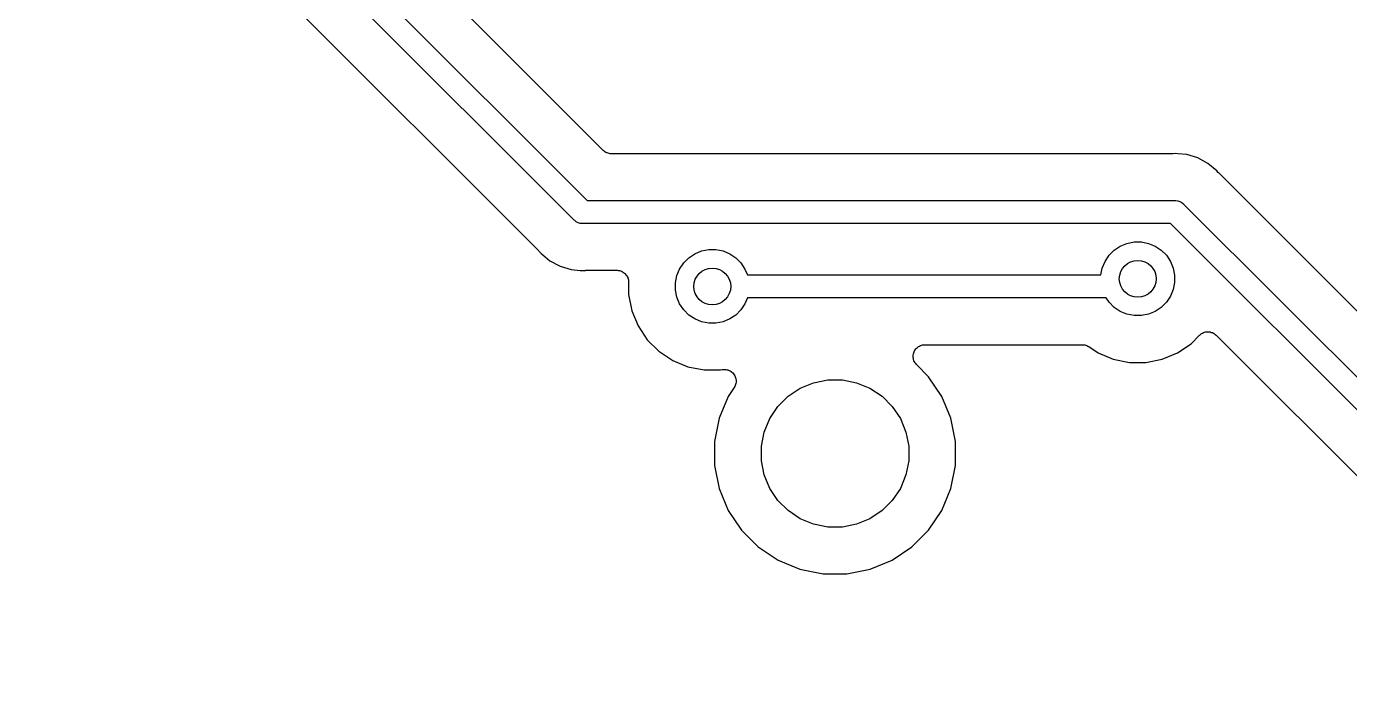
# Model space of a CAD drawing. Extents: x 19 to 115, y -142 to -17.
# Drawn here: x 40.12 to 54.48, y -104.67 to -97.6 of the extents above; entities that cross this region are included whole.
import ezdxf

# ---------------------------------------------------------------- set-up
doc = ezdxf.new("R2010")
doc.units = 0
doc.layers.add('BLACK', color=7, linetype='CONTINUOUS')

msp = doc.modelspace()

# ---------------------------------------------------------------- linework, layer by layer
at = {"layer": 'BLACK', "linetype": 'CONTINUOUS'}
for p, q in [((32.03, -85.3124), (46.2049, -99.4872)), ((46.0604, -99.6963), (31.821, -85.4569)), ((33.8698, -88.2241), (45.6791, -100.033)), ((46.3781, -98.942), (41.5833, -94.1472)), ((46.3871, -98.9495), (46.3781, -98.942)), ((46.3961, -98.957), (46.3871, -98.9495)), ((46.3967, -98.9573), (46.3961, -98.957)), ((46.3972, -98.9577), (46.3967, -98.9573)), ((46.4076, -98.9633), (46.3972, -98.9577)), ((46.4179, -98.9689), (46.4076, -98.9633)), ((46.4185, -98.9691), (46.4179, -98.9689)), ((46.4191, -98.9695), (46.4185, -98.9691)), ((46.4303, -98.9729), (46.4191, -98.9695)), ((46.4415, -98.9764), (46.4303, -98.9729)), ((46.4421, -98.9765), (46.4415, -98.9764)), ((46.4428, -98.9767), (46.4421, -98.9765)), ((46.4544, -98.9779), (46.4428, -98.9767)), ((46.4661, -98.9792), (46.4544, -98.9779)), ((46.4674, -98.9792), (46.4661, -98.9792)), ((46.4675, -98.9792), (46.4674, -98.9792)), ((46.4674, -98.9792), (46.4674, -98.9792)), ((46.4679, -98.9792), (46.4675, -98.9792)), ((52.5526, -98.9792), (46.4679, -98.9792)), ((52.5579, -98.9787), (52.5526, -98.9792)), ((52.5632, -98.9788), (52.5579, -98.9787)), ((52.565, -98.9786), (52.5632, -98.9788)), ((52.5899, -98.9761), (52.565, -98.9786)), ((52.6148, -98.9786), (52.5899, -98.9761)), ((52.714, -98.9884), (52.6148, -98.9786)), ((52.6148, -98.9786), (52.6148, -98.9786)), ((52.8333, -99.0246), (52.714, -98.9884)), ((52.9433, -99.0833), (52.8333, -99.0246)), ((53.0396, -99.1624), (52.9433, -99.0833)), ((53.0555, -99.1818), (53.0396, -99.1624)), ((53.0593, -99.1856), (53.0555, -99.1818)), ((53.0626, -99.1898), (53.0593, -99.1856)), ((53.0639, -99.191), (53.0626, -99.1898)), ((59.4853, -105.612), (53.0639, -99.191)), ((46.2049, -99.4872), (52.5838, -99.4872)), ((52.5838, -99.4872), (52.5899, -99.4866)), ((52.5899, -99.4866), (52.596, -99.4872)), ((52.596, -99.4872), (52.596, -99.4872)), ((52.596, -99.4872), (52.6144, -99.489)), ((52.6144, -99.489), (52.638, -99.4962)), ((52.638, -99.4962), (52.6597, -99.5078)), ((52.6597, -99.5078), (52.6787, -99.5234)), ((52.6787, -99.5234), (52.6826, -99.5282)), ((52.6826, -99.5282), (59.7402, -106.586)), ((46.0643, -99.701), (46.0604, -99.6963)), ((46.069, -99.7049), (46.0643, -99.701)), ((46.0833, -99.7166), (46.069, -99.7049)), ((46.0992, -99.7251), (46.0833, -99.7166)), ((46.105, -99.7283), (46.0992, -99.7251)), ((46.1286, -99.7354), (46.105, -99.7283)), ((46.1469, -99.7372), (46.1286, -99.7354)), ((46.147, -99.7372), (46.1469, -99.7372)), ((46.1531, -99.7378), (46.147, -99.7372)), ((46.1592, -99.7372), (46.1531, -99.7378)), ((52.5381, -99.7372), (46.1592, -99.7372)), ((59.5311, -106.73), (52.5381, -99.7372)), ((51.991, -99.9827), (52.0638, -99.9526)), ((52.0638, -99.9526), (52.1411, -99.9372)), ((52.1411, -99.9372), (52.2199, -99.9372)), ((52.2199, -99.9372), (52.2971, -99.9526)), ((52.2971, -99.9526), (52.3699, -99.9827)), ((45.6791, -100.033), (45.6803, -100.035)), ((45.6803, -100.035), (45.6837, -100.039)), ((45.6837, -100.039), (45.6875, -100.043)), ((45.6875, -100.043), (45.7033, -100.062)), ((45.7033, -100.062), (45.7226, -100.078)), ((45.7226, -100.078), (45.7997, -100.141)), ((47.2514, -100.165), (47.3071, -100.109)), ((47.3071, -100.109), (47.3726, -100.066)), ((47.3726, -100.066), (47.4454, -100.035)), ((47.4454, -100.035), (47.5227, -100.02)), ((47.5227, -100.02), (47.6015, -100.02)), ((47.6015, -100.02), (47.6788, -100.035)), ((47.6788, -100.035), (47.7515, -100.066)), ((47.7515, -100.066), (47.8171, -100.109)), ((47.8171, -100.109), (47.8728, -100.165)), ((51.826, -100.148), (51.8698, -100.082)), ((51.8698, -100.082), (51.9255, -100.027)), ((51.9255, -100.027), (51.991, -99.9827)), ((52.3699, -99.9827), (52.4355, -100.027)), ((52.4355, -100.027), (52.4912, -100.082)), ((52.4912, -100.082), (52.5349, -100.148)), ((45.7997, -100.141), (45.9025, -100.196)), ((45.9025, -100.196), (45.9025, -100.196)), ((45.9025, -100.196), (45.9097, -100.2)), ((45.9097, -100.2), (46.029, -100.236)), ((46.029, -100.236), (46.1282, -100.246)), ((46.1282, -100.246), (46.1282, -100.246)), ((46.1282, -100.246), (46.1531, -100.248)), ((46.1531, -100.248), (46.178, -100.246)), ((46.178, -100.246), (46.1797, -100.246)), ((46.1797, -100.246), (46.1851, -100.246)), ((46.1851, -100.246), (46.1904, -100.245)), ((46.1904, -100.245), (46.5271, -100.245)), ((46.5271, -100.245), (46.5279, -100.245)), ((46.5279, -100.245), (46.528, -100.245)), ((46.528, -100.245), (46.528, -100.245)), ((46.528, -100.245), (46.5288, -100.245)), ((46.5288, -100.245), (46.5408, -100.247)), ((46.5408, -100.247), (46.5526, -100.248)), ((46.5526, -100.248), (46.553, -100.248)), ((46.553, -100.248), (46.5535, -100.248)), ((46.5535, -100.248), (46.5649, -100.252)), ((46.5649, -100.252), (46.5763, -100.255)), ((46.5763, -100.255), (46.5767, -100.255)), ((46.5767, -100.255), (46.5771, -100.255)), ((46.5771, -100.255), (46.5876, -100.261)), ((47.1774, -100.303), (47.2076, -100.231)), ((47.2076, -100.231), (47.2514, -100.165)), ((47.8728, -100.165), (47.9166, -100.231)), ((47.9166, -100.231), (47.9433, -100.295)), ((51.781, -100.295), (51.7958, -100.221)), ((51.7958, -100.221), (51.826, -100.148)), ((52.5349, -100.148), (52.5651, -100.221)), ((52.5651, -100.221), (52.5805, -100.298)), ((46.5876, -100.261), (46.5981, -100.267)), ((46.5981, -100.267), (46.5984, -100.267)), ((46.5984, -100.267), (46.5988, -100.267)), ((46.5988, -100.267), (46.608, -100.275)), ((46.608, -100.275), (46.6172, -100.283)), ((46.6172, -100.283), (46.6175, -100.283)), ((46.6175, -100.283), (46.6178, -100.283)), ((46.6178, -100.283), (46.6252, -100.293)), ((46.6252, -100.293), (46.6329, -100.302)), ((46.6329, -100.302), (46.6331, -100.302)), ((46.6331, -100.302), (46.6333, -100.303)), ((46.6333, -100.303), (46.6389, -100.313)), ((46.6389, -100.313), (46.6445, -100.324)), ((46.6445, -100.324), (46.6446, -100.324)), ((46.6446, -100.324), (46.6448, -100.325)), ((46.6448, -100.325), (46.6482, -100.336)), ((46.6482, -100.336), (46.6517, -100.348)), ((46.6517, -100.348), (46.6517, -100.348)), ((46.6517, -100.348), (46.6518, -100.348)), ((46.6518, -100.348), (46.6529, -100.36)), ((46.6529, -100.36), (46.6541, -100.372)), ((46.6541, -100.372), (46.6541, -100.509)), ((47.1621, -100.381), (47.1774, -100.303)), ((47.1621, -100.459), (47.1621, -100.381)), ((47.9433, -100.295), (51.781, -100.295)), ((52.5805, -100.377), (52.5651, -100.454)), ((52.5805, -100.298), (52.5805, -100.377)), ((46.6541, -100.509), (46.689, -100.685)), ((47.1774, -100.537), (47.1621, -100.459)), ((47.2076, -100.609), (47.1774, -100.537)), ((52.5349, -100.527), (52.4912, -100.592)), ((52.5651, -100.454), (52.5349, -100.527)), ((46.689, -100.685), (46.7574, -100.85)), ((47.2514, -100.675), (47.2076, -100.609)), ((47.3071, -100.731), (47.2514, -100.675)), ((47.8728, -100.675), (47.8171, -100.731)), ((47.9166, -100.609), (47.8728, -100.675)), ((47.9433, -100.545), (47.9166, -100.609)), ((51.8382, -100.545), (47.9433, -100.545)), ((51.8698, -100.592), (51.8382, -100.545)), ((51.9255, -100.648), (51.8698, -100.592)), ((51.991, -100.692), (51.9255, -100.648)), ((52.4355, -100.648), (52.3699, -100.692)), ((52.4912, -100.592), (52.4355, -100.648)), ((47.3726, -100.774), (47.3071, -100.731)), ((47.4454, -100.805), (47.3726, -100.774)), ((47.5227, -100.82), (47.4454, -100.805)), ((47.6015, -100.82), (47.5227, -100.82)), ((47.6788, -100.805), (47.6015, -100.82)), ((47.7515, -100.774), (47.6788, -100.805)), ((47.8171, -100.731), (47.7515, -100.774)), ((52.0638, -100.722), (51.991, -100.692)), ((52.1411, -100.737), (52.0638, -100.722)), ((52.2199, -100.737), (52.1411, -100.737)), ((52.2971, -100.722), (52.2199, -100.737)), ((52.3699, -100.692), (52.2971, -100.722)), ((46.7574, -100.85), (46.8568, -100.999)), ((52.7593, -101.043), (52.8523, -100.949)), ((52.8523, -100.949), (52.8529, -100.949)), ((52.8529, -100.949), (52.853, -100.949)), ((52.853, -100.949), (52.8536, -100.948)), ((52.853, -100.949), (52.853, -100.949)), ((52.8536, -100.948), (52.8629, -100.941)), ((52.8629, -100.941), (52.8722, -100.933)), ((52.8722, -100.933), (52.8726, -100.933)), ((52.8726, -100.933), (52.873, -100.933)), ((52.873, -100.933), (52.8836, -100.927)), ((52.8836, -100.927), (52.8941, -100.922)), ((52.8941, -100.922), (52.8946, -100.922)), ((52.8946, -100.922), (52.895, -100.921)), ((52.895, -100.921), (52.9065, -100.918)), ((52.9065, -100.918), (52.9179, -100.915)), ((52.9179, -100.915), (52.9183, -100.915)), ((52.9183, -100.915), (52.9188, -100.914)), ((52.9188, -100.914), (52.9307, -100.913)), ((52.9307, -100.913), (52.9426, -100.912)), ((52.9426, -100.912), (52.943, -100.912)), ((52.943, -100.912), (52.9435, -100.912)), ((52.9435, -100.912), (52.9553, -100.914)), ((52.9553, -100.914), (52.9672, -100.915)), ((52.9672, -100.915), (52.9677, -100.915)), ((52.9677, -100.915), (52.9681, -100.915)), ((52.9681, -100.915), (52.9795, -100.919)), ((52.9795, -100.919), (52.9909, -100.922)), ((52.9909, -100.922), (52.9913, -100.922)), ((52.9913, -100.922), (52.9918, -100.922)), ((52.9918, -100.922), (53.0022, -100.928)), ((53.0022, -100.928), (53.0128, -100.934)), ((53.0128, -100.934), (53.0131, -100.934)), ((53.0131, -100.934), (53.0135, -100.934)), ((53.0135, -100.934), (53.0226, -100.942)), ((53.0226, -100.942), (53.0319, -100.949)), ((53.0319, -100.949), (58.8047, -106.722)), ((46.8568, -100.999), (46.9833, -101.125)), ((49.7583, -101.12), (49.7641, -101.109)), ((49.7641, -101.109), (49.7643, -101.109)), ((49.7643, -101.109), (49.7644, -101.109)), ((49.7644, -101.109), (49.7722, -101.099)), ((49.7722, -101.099), (49.7799, -101.09)), ((49.7799, -101.09), (49.7801, -101.09)), ((49.7801, -101.09), (49.7802, -101.09)), ((49.7802, -101.09), (49.7897, -101.082)), ((49.7897, -101.082), (49.7991, -101.074)), ((49.7991, -101.074), (49.7993, -101.074)), ((49.7993, -101.074), (49.7995, -101.074)), ((49.7995, -101.074), (49.8103, -101.068)), ((49.8103, -101.068), (49.821, -101.063)), ((49.821, -101.063), (49.8212, -101.063)), ((49.8212, -101.063), (49.8214, -101.062)), ((49.8214, -101.062), (49.833, -101.059)), ((49.833, -101.059), (49.8447, -101.055)), ((49.8447, -101.055), (49.845, -101.055)), ((49.845, -101.055), (49.8452, -101.055)), ((49.8452, -101.055), (49.8572, -101.054)), ((49.8572, -101.054), (49.8694, -101.053)), ((49.8694, -101.053), (51.5789, -101.053)), ((51.5789, -101.053), (51.5792, -101.053)), ((51.5792, -101.053), (51.5792, -101.053)), ((51.5792, -101.053), (51.5792, -101.053)), ((51.5792, -101.053), (51.5806, -101.053)), ((51.5806, -101.053), (51.5923, -101.054)), ((51.5923, -101.054), (51.6038, -101.055)), ((51.6038, -101.055), (51.6045, -101.056)), ((51.6045, -101.056), (51.6053, -101.056)), ((51.6053, -101.056), (51.6164, -101.059)), ((51.6164, -101.059), (51.6276, -101.063)), ((51.6276, -101.063), (51.6282, -101.063)), ((51.6282, -101.063), (51.6289, -101.063)), ((51.6289, -101.063), (51.6391, -101.069)), ((51.6391, -101.069), (51.6494, -101.074)), ((51.6494, -101.074), (51.7504, -101.142)), ((52.6106, -101.142), (52.7593, -101.043)), ((46.9833, -101.125), (47.132, -101.225)), ((47.132, -101.225), (47.2972, -101.293)), ((49.7424, -101.179), (49.7437, -101.167)), ((49.7435, -101.191), (49.7424, -101.179)), ((49.7424, -101.179), (49.7424, -101.179)), ((49.7424, -101.179), (49.7424, -101.179)), ((49.7446, -101.203), (49.7435, -101.191)), ((49.7437, -101.167), (49.745, -101.154)), ((49.7446, -101.204), (49.7446, -101.203)), ((49.7447, -101.204), (49.7446, -101.204)), ((49.748, -101.215), (49.7447, -101.204)), ((49.745, -101.154), (49.7451, -101.154)), ((49.7451, -101.154), (49.7487, -101.142)), ((49.7451, -101.154), (49.7451, -101.154)), ((49.7515, -101.227), (49.748, -101.215)), ((49.7487, -101.142), (49.7523, -101.131)), ((49.7516, -101.227), (49.7515, -101.227)), ((49.7517, -101.228), (49.7516, -101.227)), ((49.7573, -101.238), (49.7517, -101.228)), ((49.7523, -101.131), (49.7524, -101.131)), ((49.7524, -101.131), (49.7525, -101.13)), ((49.7525, -101.13), (49.7583, -101.12)), ((49.7629, -101.249), (49.7573, -101.238)), ((49.763, -101.249), (49.7629, -101.249)), ((49.7631, -101.25), (49.763, -101.249)), ((49.7708, -101.259), (49.7631, -101.25)), ((49.7784, -101.269), (49.7708, -101.259)), ((51.7504, -101.142), (51.9156, -101.21)), ((51.9156, -101.21), (52.091, -101.245)), ((52.091, -101.245), (52.2699, -101.245)), ((52.2699, -101.245), (52.4453, -101.21)), ((52.4453, -101.21), (52.6106, -101.142)), ((47.2972, -101.293), (47.4726, -101.328)), ((47.4726, -101.328), (47.6515, -101.328)), ((47.6515, -101.328), (47.6696, -101.324)), ((47.6696, -101.324), (47.6709, -101.324)), ((47.6709, -101.324), (47.6709, -101.324)), ((47.6709, -101.324), (47.6709, -101.324)), ((47.6709, -101.324), (47.6713, -101.324)), ((47.6713, -101.324), (47.6834, -101.323)), ((47.6834, -101.323), (47.6956, -101.322)), ((47.6956, -101.322), (47.6958, -101.322)), ((47.6958, -101.322), (47.696, -101.322)), ((47.696, -101.322), (47.708, -101.323)), ((47.708, -101.323), (47.7202, -101.325)), ((47.7202, -101.325), (47.7204, -101.325)), ((47.7204, -101.325), (47.7206, -101.325)), ((47.7206, -101.325), (47.7322, -101.328)), ((47.7322, -101.328), (47.7439, -101.332)), ((47.7439, -101.332), (47.7441, -101.332)), ((47.7441, -101.332), (47.7443, -101.332)), ((47.7443, -101.332), (47.7549, -101.338)), ((47.7549, -101.338), (47.7656, -101.344)), ((47.7656, -101.344), (47.7658, -101.344)), ((47.7658, -101.344), (47.766, -101.344)), ((47.766, -101.344), (47.7753, -101.352)), ((47.7753, -101.352), (47.7847, -101.36)), ((47.7847, -101.36), (47.7848, -101.36)), ((47.7848, -101.36), (47.785, -101.36)), ((47.785, -101.36), (47.7925, -101.369)), ((47.7925, -101.369), (47.8003, -101.379)), ((47.8003, -101.379), (47.8004, -101.379)), ((47.8004, -101.379), (47.8006, -101.379)), ((47.8006, -101.379), (47.8061, -101.39)), ((47.8061, -101.39), (47.8119, -101.401)), ((47.8119, -101.401), (47.812, -101.401)), ((47.812, -101.401), (47.8121, -101.401)), ((47.8121, -101.401), (47.8155, -101.413)), ((49.7787, -101.269), (49.7784, -101.269)), ((49.7796, -101.27), (49.7787, -101.269)), ((49.7787, -101.269), (49.7787, -101.269)), ((49.7787, -101.269), (49.7787, -101.269)), ((49.911, -101.401), (49.7796, -101.27)), ((50.0541, -101.615), (49.911, -101.401)), ((47.7999, -101.52), (47.7359, -101.615)), ((47.8057, -101.509), (47.7999, -101.52)), ((47.8115, -101.498), (47.8057, -101.509)), ((47.8116, -101.498), (47.8115, -101.498)), ((47.8115, -101.498), (47.8115, -101.498)), ((47.8152, -101.486), (47.8116, -101.498)), ((47.8188, -101.474), (47.8152, -101.486)), ((47.8155, -101.413), (47.819, -101.425)), ((47.8189, -101.474), (47.8188, -101.474)), ((47.8188, -101.474), (47.8188, -101.474)), ((47.8201, -101.462), (47.8189, -101.474)), ((47.819, -101.425), (47.819, -101.425)), ((47.819, -101.425), (47.8191, -101.425)), ((47.8191, -101.425), (47.8202, -101.437)), ((47.8213, -101.45), (47.8201, -101.462)), ((47.8202, -101.437), (47.8213, -101.449)), ((47.8213, -101.449), (47.8213, -101.45)), ((47.8213, -101.45), (47.8213, -101.45)), ((48.385, -101.614), (48.5161, -101.526)), ((48.5161, -101.526), (48.6616, -101.466)), ((48.6616, -101.466), (48.8162, -101.435)), ((48.8162, -101.435), (48.9738, -101.435)), ((48.9738, -101.435), (49.1284, -101.466)), ((49.1284, -101.466), (49.2739, -101.526)), ((49.2739, -101.526), (49.405, -101.614)), ((47.7359, -101.615), (47.6373, -101.853)), ((48.2736, -101.725), (48.385, -101.614)), ((49.405, -101.614), (49.5164, -101.725)), ((50.1527, -101.853), (50.0541, -101.615)), ((48.186, -101.856), (48.2736, -101.725)), ((49.5164, -101.725), (49.604, -101.856)), ((47.6373, -101.853), (47.587, -102.106)), ((48.1257, -102.002), (48.186, -101.856)), ((49.604, -101.856), (49.6643, -102.002)), ((50.203, -102.106), (50.1527, -101.853)), ((47.587, -102.106), (47.587, -102.364)), ((48.095, -102.156), (48.1257, -102.002)), ((49.6643, -102.002), (49.695, -102.156)), ((50.203, -102.364), (50.203, -102.106)), ((48.095, -102.314), (48.095, -102.156)), ((49.695, -102.156), (49.695, -102.314)), ((47.587, -102.364), (47.6373, -102.617)), ((48.1257, -102.468), (48.095, -102.314)), ((49.695, -102.314), (49.6643, -102.468)), ((50.1527, -102.617), (50.203, -102.364)), ((48.186, -102.614), (48.1257, -102.468)), ((49.6643, -102.468), (49.604, -102.614)), ((47.6373, -102.617), (47.7359, -102.855)), ((48.2736, -102.745), (48.186, -102.614)), ((49.604, -102.614), (49.5164, -102.745)), ((50.0541, -102.855), (50.1527, -102.617)), ((48.385, -102.856), (48.2736, -102.745)), ((49.5164, -102.745), (49.405, -102.856)), ((47.7359, -102.855), (47.879, -103.069)), ((48.5161, -102.944), (48.385, -102.856)), ((48.6616, -103.004), (48.5161, -102.944)), ((49.2739, -102.944), (49.1284, -103.004)), ((49.405, -102.856), (49.2739, -102.944)), ((49.911, -103.069), (50.0541, -102.855)), ((47.879, -103.069), (48.0612, -103.251)), ((48.8162, -103.035), (48.6616, -103.004)), ((48.9738, -103.035), (48.8162, -103.035)), ((49.1284, -103.004), (48.9738, -103.035)), ((49.7288, -103.251), (49.911, -103.069)), ((48.0612, -103.251), (48.2754, -103.394)), ((49.5146, -103.394), (49.7288, -103.251)), ((48.2754, -103.394), (48.5135, -103.493)), ((49.2765, -103.493), (49.5146, -103.394)), ((48.5135, -103.493), (48.7662, -103.543)), ((48.7662, -103.543), (49.0238, -103.543)), ((49.0238, -103.543), (49.2765, -103.493))]:
    msp.add_line(p, q, dxfattribs=at)
at = {"layer": 'BLACK'}
for centre in [(47.5621, -100.42), (52.1805, -100.337)]:
    msp.add_circle(centre, 0.2, dxfattribs=at)

doc.saveas('drawing.dxf')
